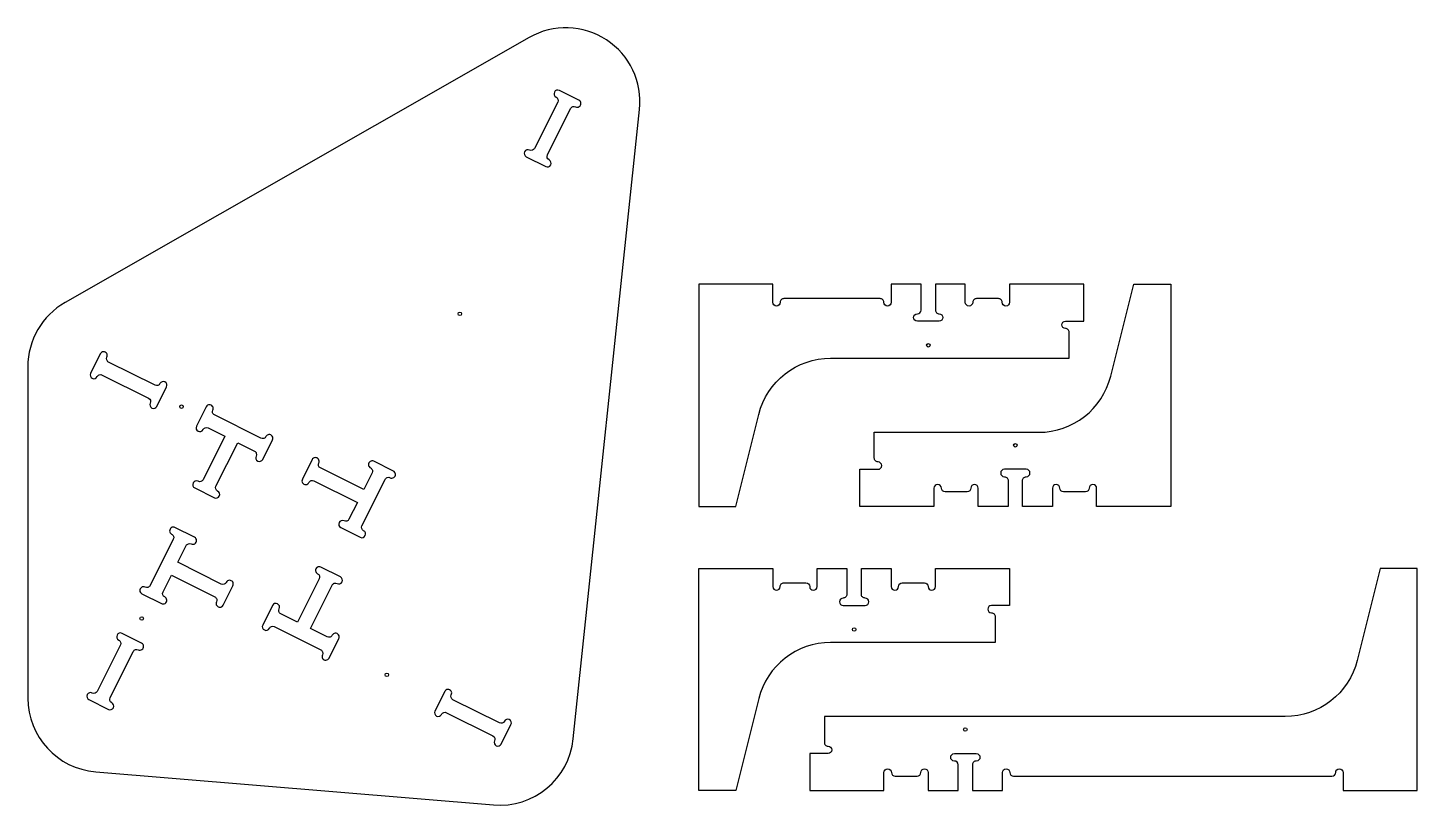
# Model space of a CAD drawing. Header units: millimetres. Extents: x 606 to 991, y 456 to 671.
import ezdxf

# ---------------------------------------------------------------- set-up
doc = ezdxf.new("R2010")
doc.units = ezdxf.units.MM
doc.layers.add('HWN-D25', color=2, linetype='Continuous', lineweight=25)

msp = doc.modelspace()

# ---------------------------------------------------------------- linework, layer by layer
at = {"layer": 'HWN-D25'}
for points in [[(606.47, 577.44), (606.47, 485.71, 0.390066), (625.28, 465.27), (735.36, 456.09, 0.407862), (757.46, 474.39), (775.81, 648.68, 0.611325), (745.23, 668.64), (616.8, 595.25, 0.269143), (606.47, 577.44, 0.414214)], [(744.43, 635.62), (749.84, 632.92, 0.999696), (750.76, 634.75, -0.413691), (750.3, 636.13), (756.72, 648.98, -0.414392), (758.1, 649.44, 1.003358), (759.01, 651.27), (753.6, 653.97, 0.999696), (752.68, 652.14, -0.415655), (753.14, 650.76), (746.72, 637.92, -0.414024), (745.34, 637.46, 0.999048), (744.43, 635.62, 1.001257)], [(792.17, 600.33), (792.17, 538.8), (802.42, 538.8), (808.79, 564.28, -0.344151), (828.69, 579.82), (894.73, 579.82), (894.73, 587, 0.414214), (893.7, 588.03, -1), (893.7, 590.08), (898.73, 590.08), (898.73, 600.33), (878.22, 600.33), (878.22, 595.31, -1), (876.17, 595.31, 0.414214), (875.14, 596.33), (869.04, 596.33, 0.414214), (868.01, 595.31, -1), (865.96, 595.31), (865.96, 600.33), (857.7, 600.33), (857.7, 593.15, 0.414214), (858.73, 592.13, -1), (858.73, 590.08), (852.68, 590.08, -1), (852.68, 592.13, 0.414214), (853.7, 593.15), (853.7, 600.33), (845.45, 600.33), (845.45, 595.31, -1), (843.4, 595.31, 0.414214), (842.37, 596.33), (815.76, 596.33, 0.414214), (814.73, 595.31, -1), (812.68, 595.31), (812.68, 600.33), (792.17, 600.33)], [(840.77, 559.31), (886.3, 559.31, 0.344151), (906.2, 574.85), (912.57, 600.33), (922.83, 600.33), (922.83, 538.8), (902.31, 538.8), (902.31, 543.82, 1), (900.26, 543.82, -0.414214), (899.24, 542.8), (893.13, 542.8, -0.414214), (892.11, 543.82, 1), (890.06, 543.82), (890.06, 538.8), (881.8, 538.8), (881.8, 545.97, -0.414214), (882.83, 547, 1), (882.83, 549.05), (876.77, 549.05, 1), (876.77, 547, -0.414214), (877.8, 545.97), (877.8, 538.8), (869.54, 538.8), (869.54, 543.82, 1), (867.49, 543.82, -0.414214), (866.47, 542.8), (860.36, 542.8, -0.414214), (859.34, 543.82, 1), (857.29, 543.82), (857.29, 538.8), (836.77, 538.8), (836.77, 549.05), (841.8, 549.05, 1), (841.8, 551.1, -0.414214), (840.77, 552.13), (840.77, 559.31)], [(642.19, 566.46), (644.89, 571.87, 0.999696), (643.06, 572.79, -0.413691), (641.68, 572.33), (628.84, 578.75, -0.414392), (628.37, 580.13, 1.003358), (626.54, 581.04), (623.84, 575.63, 0.999696), (625.67, 574.72, -0.415655), (627.05, 575.17), (639.89, 568.75, -0.414024), (640.35, 567.38, 0.999048), (642.19, 566.46, 1.001257)], [(652.69, 543.89), (658.1, 541.18, 1), (659.02, 543.02, -0.414214), (658.56, 544.4), (664.57, 556.41), (669.2, 554.1, -0.414214), (669.66, 552.72, 1), (671.49, 551.8), (674.2, 557.22, 1), (672.37, 558.13, -0.414214), (670.99, 557.67), (658.15, 564.1, -0.414214), (657.69, 565.47, 1), (655.85, 566.39), (653.15, 560.98, 1), (654.98, 560.06, -0.414214), (656.36, 560.52), (660.99, 558.2), (654.98, 546.18, -0.414214), (653.61, 545.73, 1), (652.69, 543.89, -2.881803)], [(685.16, 551.73), (682.46, 546.32, 1), (684.29, 545.4, -0.414214), (685.67, 545.86), (697.68, 539.85), (695.37, 535.22, -0.414214), (693.99, 534.76, 1), (693.08, 532.93), (698.49, 530.22, 1), (699.4, 532.06, -0.414214), (698.95, 533.43), (705.37, 546.28, -0.414214), (706.74, 546.73, 1), (707.66, 548.57), (702.25, 551.28, 1), (701.33, 549.44, -0.414214), (701.79, 548.06), (699.47, 543.43), (687.46, 549.44, -0.414214), (687, 550.82, 1), (685.16, 551.73, -2.881803)], [(660.53, 511.42), (663.24, 516.83, 1), (661.4, 517.75, -0.414214), (660.03, 517.29), (648.01, 523.3), (650.33, 527.93, -0.414214), (651.7, 528.39, 1), (652.62, 530.22), (647.21, 532.93, 1), (646.29, 531.09, -0.414214), (646.75, 529.72), (640.33, 516.87, -0.414214), (638.95, 516.42, 1), (638.03, 514.58), (643.45, 511.87, 1), (644.36, 513.71, -0.414214), (643.9, 515.09), (646.22, 519.72), (658.24, 513.71, -0.414214), (658.7, 512.33, 1), (660.53, 511.42, -2.881803)], [(693.01, 519.26), (687.59, 521.97, 1), (686.68, 520.13, -0.414214), (687.14, 518.76), (681.13, 506.74), (676.49, 509.05, -0.414214), (676.04, 510.43, 1), (674.2, 511.35), (671.49, 505.93, 1), (673.33, 505.02, -0.414214), (674.7, 505.48), (687.55, 499.05, -0.414214), (688.01, 497.68, 1), (689.84, 496.76), (692.55, 502.17, 1), (690.71, 503.09, -0.414214), (689.34, 502.63), (684.7, 504.95), (690.71, 516.97, -0.414214), (692.09, 517.42, 1), (693.01, 519.26, -2.881803)], [(874.22, 501.09), (828.69, 501.09, 0.344151), (808.79, 485.55), (802.42, 460.07), (792.17, 460.07), (792.17, 521.6), (812.68, 521.6), (812.68, 516.58, 1), (814.73, 516.58, -0.414214), (815.76, 517.6), (821.86, 517.6, -0.414214), (822.88, 516.58, 1), (824.94, 516.58), (824.94, 521.6), (833.19, 521.6), (833.19, 514.43, -0.414214), (832.17, 513.4, 1), (832.17, 511.35), (838.22, 511.35, 1), (838.22, 513.4, -0.414214), (837.19, 514.43), (837.19, 521.6), (845.45, 521.6), (845.45, 516.58, 1), (847.5, 516.58, -0.414214), (848.52, 517.6), (854.63, 517.6, -0.414214), (855.65, 516.58, 1), (857.7, 516.58), (857.7, 521.6), (878.22, 521.6), (878.22, 511.35), (873.19, 511.35, 1), (873.19, 509.3, -0.414214), (874.22, 508.27), (874.22, 501.09)], [(991.04, 460.07), (991.04, 521.6), (980.78, 521.6), (974.41, 496.12, -0.344151), (954.51, 480.58), (826.94, 480.58), (826.94, 473.4, 0.414214), (827.96, 472.37, -1), (827.96, 470.32), (822.94, 470.32), (822.94, 460.07), (843.45, 460.07), (843.45, 465.09, -1), (845.5, 465.09, 0.414214), (846.52, 464.07), (852.63, 464.07, 0.414214), (853.65, 465.09, -1), (855.7, 465.09), (855.7, 460.07), (863.96, 460.07), (863.96, 467.25, 0.414214), (862.94, 468.27, -1), (862.94, 470.32), (868.99, 470.32, -1), (868.99, 468.27, 0.414214), (867.96, 467.25), (867.96, 460.07), (876.22, 460.07), (876.22, 465.09, -1), (878.27, 465.09, 0.414214), (879.29, 464.07), (967.45, 464.07, 0.414214), (968.47, 465.09, -1), (970.52, 465.09), (970.52, 460.07), (991.04, 460.07)], [(623.38, 485.27), (628.79, 482.56, 0.999696), (629.71, 484.4, -0.413691), (629.25, 485.78), (635.67, 498.62, -0.414392), (637.05, 499.08, 1.003358), (637.96, 500.91), (632.55, 503.62, 0.999696), (631.64, 501.78, -0.415655), (632.09, 500.41), (625.67, 487.56, -0.414024), (624.3, 487.1, 0.999048), (623.38, 485.27, 1.001257)], [(737.5, 472.94), (740.21, 478.35, 0.999696), (738.37, 479.27, -0.413691), (736.99, 478.81), (724.15, 485.22, -0.414392), (723.69, 486.61, 1.003358), (721.86, 487.52), (719.15, 482.11, 0.999696), (720.99, 481.19, -0.415655), (722.36, 481.65), (735.21, 475.23, -0.414024), (735.67, 473.85, 0.999048), (737.5, 472.94, 1.001257)]]:
    msp.add_lwpolyline(points, format="xyb", dxfattribs=at)
for centre in [(726.04, 592.1), (855.7, 583.41), (649.02, 566.42), (879.8, 555.72), (638, 507.75), (835.19, 504.68), (705.85, 492.14), (865.96, 476.99)]:
    msp.add_circle(centre, 0.487, dxfattribs=at)

doc.saveas('drawing.dxf')
